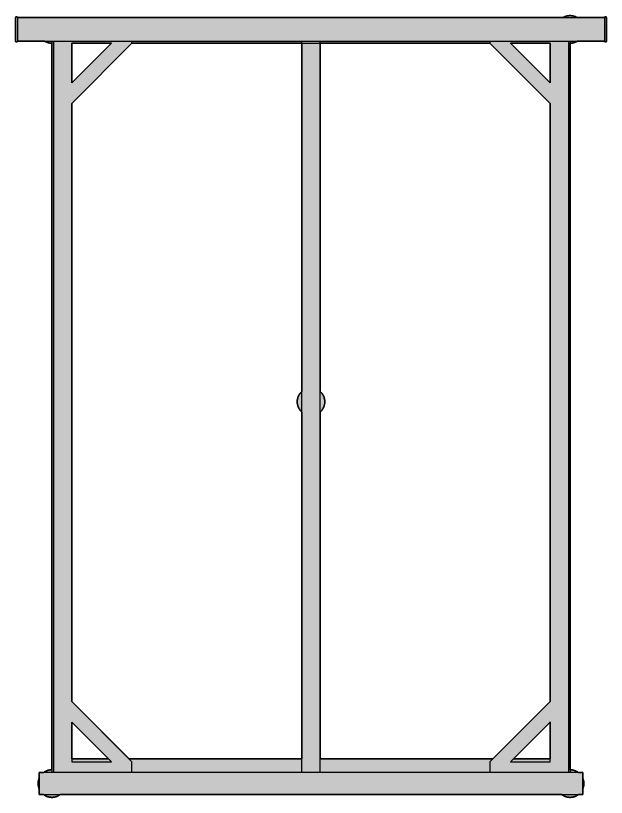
# Model space of a CAD drawing. Header units: millimetres. Extents: x 0 to 4978, y -1455 to 931.
# Drawn here: x 3350 to 4978, y -1455 to 699 of the extents above; entities that cross this region are included whole.
import ezdxf

# ---------------------------------------------------------------- set-up
doc = ezdxf.new("R2010")
doc.units = ezdxf.units.MM
doc.layers.add('Blocks', color=7, linetype='Continuous')
doc.layers.add('Blocks$Fill', color=7, linetype='Continuous', true_color=0xffffff)
doc.layers.add('Blocks$Inner', color=7, linetype='Continuous', lineweight=25, true_color=0x007f00)
doc.layers.add('Blocks$Outline', color=7, linetype='Continuous', lineweight=35, true_color=0xff3f3f)

# ---------------------------------------------------------------- blocks, each defined once
blk = doc.blocks.new('Tomoto bed 140x200 Top')
at = {"layer": 'Blocks$Fill'}
h = blk.add_hatch(color=256, dxfattribs=at)
h.paths.add_polyline_path([(1745.5, 1085.6), (1745.6, 1085.9), (1745.6, 1086), (1745.7, 1086), (1745.7, 1086.1), (1745.7, 1086.2), (1745.8, 1086.3), (1745.8, 1086.4), (1745.9, 1086.4), (1745.9, 1086.5), (1745.9, 1086.6), (1746, 1086.6), (1746, 1086.7), (1746.1, 1086.8), (1746.2, 1086.8), (1746.2, 1086.9), (1746.3, 1087), (1746.4, 1087), (1746.4, 1087.1), (1746.5, 1087.1), (1746.6, 1087.2), (1746.6, 1087.2), (1746.7, 1087.3), (1746.8, 1087.3), (1746.9, 1087.4), (1746.9, 1087.4), (1747, 1087.4), (1747.1, 1087.5), (1747.2, 1087.5), (1747.3, 1087.5), (1747.3, 1087.5), (1747.4, 1087.6), (1747.5, 1087.6), (1747.6, 1087.6), (1747.7, 1087.6), (1747.8, 1087.6), (1747.8, 1087.6), (1747.9, 1087.6), (1748, 1087.6), (1748.1, 1087.6), (1748.2, 1087.6), (1748.3, 1087.6), (1748.4, 1087.6), (1748.4, 1087.6), (1748.5, 1087.6), (1748.6, 1087.6), (1748.7, 1087.5), (1748.8, 1087.5), (1748.9, 1087.5), (1748.9, 1087.4), (1749, 1087.4), (1749.1, 1087.4), (1749.2, 1087.3), (1749.3, 1087.3), (1749.3, 1087.2), (1749.4, 1087.2), (1749.5, 1087.1), (1749.5, 1087.1), (1749.6, 1087), (1749.7, 1087), (1749.7, 1086.9), (1749.8, 1086.9), (1749.9, 1086.8), (1749.9, 1086.7), (1750, 1086.7), (1750, 1086.6), (1750.1, 1086.5), (1750.1, 1086.4), (1750.2, 1086.4), (1750.2, 1086.3), (1750.2, 1086.2), (1750.3, 1086.1), (1750.3, 1086.1), (1750.3, 1086), (1750.4, 1085.9), (1750.4, 1085.8), (1750.4, 1085.7), (1750.4, 1085.6), (1750.4, 1085.6), (1750.5, 1085.5), (1750.5, 1085.4), (1750.5, 1085.3), (1750.5, 1085.2), (1750.5, 1085.1), (1750.5, 1020.5), (1750.5, 1020.5), (1750.5, 1020.4), (1750.5, 1020.3), (1750.4, 1020.2), (1750.4, 1020.1), (1750.4, 1020), (1750.4, 1019.9), (1750.4, 1019.9), (1750.3, 1019.8), (1750.3, 1019.7), (1750.3, 1019.6), (1750.2, 1019.5), (1750.2, 1019.5), (1750.2, 1019.4), (1750.1, 1019.3), (1750.1, 1019.2), (1750, 1019.2), (1750, 1019.1), (1749.9, 1019), (1749.9, 1019), (1749.8, 1018.9), (1749.7, 1018.8), (1749.7, 1018.8), (1749.6, 1018.7), (1749.5, 1018.7), (1749.5, 1018.6), (1749.4, 1018.6), (1749.3, 1018.5), (1749.3, 1018.5), (1749.2, 1018.4), (1749.1, 1018.4), (1749, 1018.4), (1748.9, 1018.3), (1748.9, 1018.3), (1748.8, 1018.3), (1748.7, 1018.2), (1748.6, 1018.2), (1748.5, 1018.2), (1748.4, 1018.2), (1748.4, 1018.2), (1748.3, 1018.1), (1748.2, 1018.1), (1748.1, 1018.1), (1748, 1018.1), (1747.9, 1018.1), (1747.8, 1018.1), (1747.8, 1018.1), (1747.7, 1018.2), (1747.6, 1018.2), (1747.5, 1018.2), (1747.4, 1018.2), (1747.3, 1018.2), (1747.2, 1018.2), (1747.2, 1018.3), (1747.1, 1018.3), (1747, 1018.3), (1746.9, 1018.4), (1746.8, 1018.4), (1746.8, 1018.4), (1746.7, 1018.5), (1746.6, 1018.5), (1746.6, 1018.6), (1746.5, 1018.6), (1746.4, 1018.7), (1746.3, 1018.7), (1746.3, 1018.8), (1746.2, 1018.9), (1746.2, 1018.9), (1746.1, 1019), (1746, 1019), (1746, 1019.1), (1745.9, 1019.2), (1745.9, 1019.3), (1745.8, 1019.3), (1745.8, 1019.4), (1745.8, 1019.5), (1745.7, 1019.6), (1745.7, 1019.6), (1745.7, 1019.7), (1745.6, 1019.8), (1745.6, 1019.9), (1745.6, 1020), (1745.6, 1020), (1745.5, 1020.1), (1669.8, 1020.1), (1667.5, 1018.9), (1666.4, 1018.4), (1665.2, 1017.9), (1664.1, 1017.4), (1662.9, 1017), (1661.7, 1016.6), (1660.5, 1016.2), (1659.3, 1015.9), (1658, 1015.6), (1656.8, 1015.4), (1655.5, 1015.2), (1654.3, 1015.1), (1653, 1015), (1651.8, 1014.9), (1650.5, 1014.9), (1650.5, -987.1), (1653.2, -987.2), (1654.5, -987.3), (1655.8, -987.5), (1657.1, -987.7), (1658.4, -987.9), (1659.7, -988.2), (1661, -988.6), (1662.2, -989), (1663.5, -989.4), (1664.7, -989.9), (1665.9, -990.4), (1667.1, -990.9), (1668.3, -991.5), (1669.5, -992.2), (1670.6, -992.9), (1671.7, -993.6), (1672.8, -994.3), (1673.8, -995.1), (1685.5, -995.1), (1685.5, -1010.3), (1686.5, -1012.8), (1686.9, -1014), (1687.2, -1015.3), (1687.6, -1016.6), (1687.8, -1017.9), (1688.1, -1019.2), (1688.2, -1020.5), (1688.4, -1021.8), (1688.5, -1023.1), (1688.5, -1024.5), (1688.5, -1025.8), (1688.5, -1027.1), (1688.4, -1028.4), (1688.2, -1029.7), (1688.1, -1031), (1687.8, -1032.3), (1687.6, -1033.6), (1687.2, -1034.9), (1686.9, -1036.2), (1686.5, -1037.4), (1686, -1038.7), (1685.5, -1039.9), (1685.5, -1055.1), (1673.8, -1055.1), (1671.7, -1056.7), (1670.6, -1057.4), (1669.5, -1058.1), (1668.3, -1058.7), (1667.1, -1059.3), (1665.9, -1059.9), (1664.7, -1060.4), (1663.5, -1060.8), (1662.2, -1061.3), (1661, -1061.7), (1659.7, -1062), (1658.4, -1062.3), (1657.1, -1062.5), (1655.8, -1062.8), (1654.5, -1062.9), (1653.2, -1063), (1651.8, -1063.1), (1650.5, -1063.1), (1649.2, -1063.1), (1647.9, -1063), (1646.6, -1062.9), (1645.2, -1062.8), (1643.9, -1062.5), (1642.6, -1062.3), (1641.4, -1062), (1640.1, -1061.7), (1638.8, -1061.3), (1637.6, -1060.8), (1636.3, -1060.4), (1635.1, -1059.9), (1633.9, -1059.3), (1632.7, -1058.7), (1631.6, -1058.1), (1630.4, -1057.4), (1629.3, -1056.7), (1628.3, -1055.9), (1627.2, -1055.1), (245.6, -1055.1), (244.7, -1055.9), (243.7, -1056.7), (242.5, -1057.4), (241.4, -1058.1), (240.3, -1058.7), (239.1, -1059.3), (237.9, -1059.9), (236.7, -1060.4), (235.4, -1060.8), (234.2, -1061.3), (232.9, -1061.7), (231.6, -1062), (230.3, -1062.3), (229, -1062.5), (227.7, -1062.8), (226.4, -1062.9), (225.1, -1063), (223.8, -1063.1), (222.5, -1063.1), (221.2, -1063.1), (219.8, -1063), (218.5, -1062.9), (217.2, -1062.8), (215.9, -1062.5), (214.6, -1062.3), (213.3, -1062), (212, -1061.7), (210.8, -1061.3), (209.5, -1060.8), (208.3, -1060.4), (207.1, -1059.9), (205.9, -1059.3), (204.7, -1058.7), (203.5, -1058.1), (202.4, -1057.4), (201.3, -1056.7), (200.2, -1055.9), (199.1, -1055.1), (187.5, -1055.1), (187.5, -1039.9), (186.5, -1037.4), (186.1, -1036.2), (185.8, -1034.9), (185.4, -1033.6), (185.2, -1032.3), (184.9, -1031), (184.8, -1029.7), (184.6, -1028.4), (184.5, -1027.1), (184.5, -1025.8), (184.5, -1024.5), (184.5, -1023.1), (184.6, -1021.8), (184.8, -1020.5), (184.9, -1019.2), (185.2, -1017.9), (185.4, -1016.6), (185.8, -1015.3), (186.1, -1014), (186.5, -1012.8), (187, -1011.5), (187.5, -1010.3), (187.5, -995.1), (199.1, -995.1), (201.3, -993.6), (202.4, -992.9), (203.5, -992.2), (204.7, -991.5), (205.9, -990.9), (207.1, -990.4), (208.3, -989.9), (209.5, -989.4), (210.8, -989), (212, -988.6), (213.3, -988.2), (214.6, -987.9), (215.9, -987.7), (217.2, -987.5), (218.5, -987.3), (219.8, -987.2), (221.2, -987.1), (222.5, -987.1), (222.5, 1014.9), (220, 1015), (218.7, 1015.1), (217.5, 1015.2), (216.2, 1015.4), (215, 1015.6), (213.7, 1015.9), (212.5, 1016.2), (211.3, 1016.6), (210.1, 1017), (208.9, 1017.4), (207.7, 1017.9), (206.6, 1018.4), (205.5, 1018.9), (204.3, 1019.5), (203.2, 1020.1), (127.5, 1020.1), (127.4, 1020), (127.4, 1020), (127.4, 1019.9), (127.4, 1019.8), (127.3, 1019.7), (127.3, 1019.6), (127.3, 1019.6), (127.2, 1019.5), (127.2, 1019.4), (127.1, 1019.3), (127.1, 1019.3), (127, 1019.2), (127, 1019.1), (126.9, 1019), (126.9, 1019), (126.8, 1018.9), (126.8, 1018.9), (126.7, 1018.8), (126.6, 1018.7), (126.6, 1018.7), (126.5, 1018.6), (126.4, 1018.6), (126.4, 1018.5), (126.3, 1018.5), (126.2, 1018.4), (126.1, 1018.4), (126.1, 1018.4), (126, 1018.3), (125.9, 1018.3), (125.8, 1018.3), (125.7, 1018.2), (125.7, 1018.2), (125.6, 1018.2), (125.5, 1018.2), (125.4, 1018.2), (125.3, 1018.2), (125.2, 1018.1), (125.1, 1018.1), (125.1, 1018.1), (125, 1018.1), (124.9, 1018.1), (124.8, 1018.1), (124.7, 1018.1), (124.6, 1018.2), (124.5, 1018.2), (124.5, 1018.2), (124.4, 1018.2), (124.3, 1018.2), (124.2, 1018.3), (124.1, 1018.3), (124, 1018.3), (124, 1018.4), (123.9, 1018.4), (123.8, 1018.4), (123.7, 1018.5), (123.7, 1018.5), (123.6, 1018.6), (123.5, 1018.6), (123.5, 1018.7), (123.4, 1018.7), (123.3, 1018.8), (123.3, 1018.8), (123.2, 1018.9), (123.1, 1019), (123.1, 1019), (123, 1019.1), (123, 1019.2), (122.9, 1019.2), (122.9, 1019.3), (122.8, 1019.4), (122.8, 1019.5), (122.8, 1019.5), (122.7, 1019.6), (122.7, 1019.7), (122.7, 1019.8), (122.6, 1019.9), (122.6, 1019.9), (122.6, 1020), (122.6, 1020.1), (122.5, 1020.2), (122.5, 1020.3), (122.5, 1020.4), (122.5, 1020.5), (122.5, 1020.5), (122.5, 1020.6), (122.5, 1085.1), (122.5, 1085.1), (122.5, 1085.3), (122.5, 1085.4), (122.5, 1085.5), (122.5, 1085.6), (122.6, 1085.6), (122.6, 1085.7), (122.6, 1085.8), (122.6, 1085.9), (122.7, 1086), (122.7, 1086.1), (122.7, 1086.1), (122.8, 1086.2), (122.8, 1086.3), (122.8, 1086.4), (122.9, 1086.4), (122.9, 1086.5), (123, 1086.6), (123, 1086.7), (123.1, 1086.7), (123.1, 1086.8), (123.2, 1086.9), (123.3, 1086.9), (123.3, 1087), (123.4, 1087), (123.5, 1087.1), (123.5, 1087.1), (123.6, 1087.2), (123.7, 1087.2), (123.7, 1087.3), (123.8, 1087.3), (123.9, 1087.4), (124, 1087.4), (124, 1087.4), (124.1, 1087.5), (124.2, 1087.5), (124.3, 1087.5), (124.4, 1087.6), (124.5, 1087.6), (124.5, 1087.6), (124.6, 1087.6), (124.7, 1087.6), (124.8, 1087.6), (124.9, 1087.6), (125, 1087.6), (125.1, 1087.6), (125.1, 1087.6), (125.2, 1087.6), (125.3, 1087.6), (125.4, 1087.6), (125.5, 1087.6), (125.6, 1087.6), (125.7, 1087.5), (125.7, 1087.5), (125.8, 1087.5), (125.9, 1087.5), (126, 1087.4), (126.1, 1087.4), (126.1, 1087.4), (126.2, 1087.3), (126.3, 1087.3), (126.4, 1087.2), (126.4, 1087.2), (126.5, 1087.1), (126.6, 1087.1), (126.6, 1087), (126.7, 1087), (126.8, 1086.9), (126.8, 1086.8), (126.9, 1086.8), (126.9, 1086.7), (127, 1086.6), (127, 1086.6), (127.1, 1086.5), (127.1, 1086.4), (127.2, 1086.4), (127.2, 1086.3), (127.3, 1086.2), (127.3, 1086.1), (127.3, 1086), (127.4, 1086), (127.4, 1085.9), (127.4, 1085.8), (127.4, 1085.7), (127.5, 1085.6), (1631.2, 1085.6), (1633.5, 1086.9), (1634.7, 1087.4), (1635.9, 1088), (1637.1, 1088.4), (1638.3, 1088.9), (1639.6, 1089.3), (1640.8, 1089.6), (1642.1, 1089.9), (1643.4, 1090.2), (1644.6, 1090.4), (1645.9, 1090.6), (1647.2, 1090.7), (1648.5, 1090.8), (1649.8, 1090.9), (1651.1, 1090.9), (1652.4, 1090.8), (1653.7, 1090.7), (1655, 1090.6), (1656.3, 1090.4), (1657.6, 1090.2), (1658.9, 1089.9), (1660.2, 1089.6), (1661.4, 1089.3), (1662.7, 1088.9), (1663.9, 1088.4), (1665.1, 1088), (1666.3, 1087.4), (1667.5, 1086.9), (1668.6, 1086.3), (1669.8, 1085.6)], flags=0)
h.paths.add_polyline_path([(277.5, 905.7), (386.7, 1014.9), (277.5, 1014.9)], flags=0)
h.paths.add_polyline_path([(1595.5, 905.7), (1595.5, 1014.9), (1486.3, 1014.9)], flags=0)
h.paths.add_polyline_path([(1595.5, -957.1), (1595.5, -855.9), (1494.3, -957.1)], flags=0)
h.paths.add_polyline_path([(1437.8, -957.1), (1595.5, -799.4), (1595.5, 849.1), (1429.8, 1014.9), (961.5, 1014.9), (961.5, 55.5), (963.4, 53.7), (964.3, 52.7), (965.2, 51.8), (966.1, 50.7), (966.9, 49.7), (967.7, 48.6), (968.4, 47.5), (969.1, 46.4), (969.8, 45.3), (970.4, 44.1), (971, 42.9), (971.5, 41.7), (972, 40.5), (972.4, 39.2), (972.8, 38), (973.2, 36.7), (973.5, 35.4), (973.8, 34.1), (974, 32.8), (974.2, 31.5), (974.4, 30.2), (974.4, 28.9), (974.5, 27.5), (974.5, 26.2), (974.4, 24.9), (974.4, 23.6), (974.2, 22.3), (974, 21), (973.8, 19.7), (973.5, 18.4), (973.2, 17.1), (972.8, 15.8), (972.4, 14.5), (972, 13.3), (971.5, 12.1), (971, 10.9), (970.4, 9.7), (969.8, 8.5), (969.1, 7.4), (968.4, 6.2), (967.7, 5.1), (966.9, 4.1), (966.1, 3), (965.2, 2), (964.3, 1), (963.4, 0.1), (962.5, -0.8), (961.5, -1.7), (961.5, -957.1)], flags=0)
h.paths.add_polyline_path([(378.7, -957.1), (277.5, -855.9), (277.5, -957.1)], flags=0)
h.paths.add_polyline_path([(443.2, 1014.9), (277.5, 849.1), (277.5, -799.4), (435.2, -957.1), (911.5, -957.1), (911.5, -1.7), (909.6, 0.1), (908.6, 1), (907.8, 2), (906.9, 3), (906.1, 4.1), (905.3, 5.1), (904.6, 6.2), (903.9, 7.4), (903.2, 8.5), (902.6, 9.7), (902, 10.9), (901.5, 12.1), (901, 13.3), (900.6, 14.5), (900.1, 15.8), (899.8, 17.1), (899.5, 18.4), (899.2, 19.7), (899, 21), (898.8, 22.3), (898.6, 23.6), (898.5, 24.9), (898.5, 26.2), (898.5, 27.5), (898.5, 28.9), (898.6, 30.2), (898.8, 31.5), (899, 32.8), (899.2, 34.1), (899.5, 35.4), (899.8, 36.7), (900.1, 38), (900.6, 39.2), (901, 40.5), (901.5, 41.7), (902, 42.9), (902.6, 44.1), (903.2, 45.3), (903.9, 46.4), (904.6, 47.5), (905.3, 48.6), (906.1, 49.7), (906.9, 50.7), (907.8, 51.8), (908.6, 52.7), (909.6, 53.7), (910.5, 54.6), (911.5, 55.5), (911.5, 1014.9)], flags=0)
at = {"layer": 'Blocks$Inner'}
for p, q in [((122.5, 1085.5), (122.5, 1085.6)), ((122.5, 1085.6), (122.6, 1085.6)), ((122.5, 1085.4), (122.5, 1085.5)), ((122.5, 1085.3), (122.5, 1085.4)), ((122.5, 1085.2), (122.5, 1085.3)), ((122.5, 1085.1), (122.5, 1085.2)), ((122.5, 1020.6), (122.5, 1085.1)), ((122.5, 1085.1), (122.5, 1085.1)), ((122.6, 1085.9), (122.7, 1086)), ((122.6, 1085.8), (122.6, 1085.9)), ((122.6, 1085.7), (122.6, 1085.8)), ((122.6, 1085.6), (122.6, 1085.7)), ((122.7, 1086.1), (122.8, 1086.2)), ((122.7, 1086), (122.7, 1086.1)), ((122.7, 1086.1), (122.7, 1086.1)), ((122.8, 1086.3), (122.8, 1086.4)), ((122.8, 1086.4), (122.9, 1086.4)), ((122.8, 1086.2), (122.8, 1086.3)), ((122.9, 1086.5), (123, 1086.6)), ((122.9, 1086.4), (122.9, 1086.5)), ((123, 1086.6), (123, 1086.7)), ((123, 1086.7), (123.1, 1086.7)), ((123.1, 1086.8), (123.2, 1086.9)), ((123.1, 1086.7), (123.1, 1086.8)), ((123.2, 1086.9), (123.3, 1086.9)), ((123.3, 1086.9), (123.3, 1087)), ((123.3, 1087), (123.4, 1087)), ((123.4, 1087), (123.5, 1087.1)), ((123.5, 1087.1), (123.6, 1087.2)), ((123.5, 1087.1), (123.5, 1087.1)), ((123.6, 1087.2), (123.7, 1087.2)), ((123.7, 1087.2), (123.7, 1087.3)), ((123.7, 1087.3), (123.8, 1087.3)), ((123.8, 1087.3), (123.9, 1087.4)), ((123.9, 1087.4), (124, 1087.4)), ((124, 1087.4), (124.1, 1087.5)), ((124, 1087.4), (124, 1087.4)), ((124.1, 1087.5), (124.2, 1087.5)), ((124.2, 1087.5), (124.3, 1087.5)), ((124.3, 1087.5), (124.4, 1087.6)), ((124.4, 1087.6), (124.5, 1087.6)), ((124.5, 1087.6), (124.5, 1087.6)), ((124.5, 1087.6), (124.6, 1087.6)), ((124.6, 1087.6), (124.7, 1087.6)), ((124.7, 1087.6), (124.8, 1087.6)), ((124.8, 1087.6), (124.9, 1087.6)), ((124.9, 1087.6), (125, 1087.6)), ((125, 1087.6), (125.1, 1087.6)), ((125.1, 1087.6), (125.1, 1087.6)), ((125.1, 1087.6), (125.2, 1087.6)), ((125.2, 1087.6), (125.3, 1087.6)), ((125.3, 1087.6), (125.4, 1087.6)), ((125.4, 1087.6), (125.5, 1087.6)), ((125.5, 1087.6), (125.6, 1087.6)), ((125.6, 1087.6), (125.7, 1087.5)), ((125.7, 1087.5), (125.7, 1087.5)), ((125.7, 1087.5), (125.8, 1087.5)), ((125.8, 1087.5), (125.9, 1087.5)), ((125.9, 1087.5), (126, 1087.4)), ((126, 1087.4), (126.1, 1087.4)), ((126.1, 1087.4), (126.1, 1087.4)), ((126.1, 1087.4), (126.2, 1087.3)), ((126.2, 1087.3), (126.3, 1087.3)), ((126.3, 1087.3), (126.4, 1087.2)), ((126.4, 1087.2), (126.4, 1087.2)), ((126.4, 1087.2), (126.5, 1087.1)), ((126.5, 1087.1), (126.6, 1087.1)), ((126.6, 1087.1), (126.6, 1087)), ((126.6, 1087), (126.7, 1087)), ((126.7, 1087), (126.8, 1086.9)), ((126.8, 1086.9), (126.8, 1086.8)), ((126.8, 1086.8), (126.9, 1086.8)), ((126.9, 1086.8), (126.9, 1086.7)), ((126.9, 1086.7), (127, 1086.6)), ((127, 1086.6), (127, 1086.6)), ((127, 1086.6), (127.1, 1086.5)), ((127.1, 1086.5), (127.1, 1086.4)), ((127.1, 1086.4), (127.2, 1086.4)), ((127.2, 1086.4), (127.2, 1086.3)), ((127.2, 1086.3), (127.3, 1086.2)), ((127.3, 1086.2), (127.3, 1086.1)), ((127.3, 1086.1), (127.3, 1086)), ((127.3, 1086), (127.4, 1086)), ((127.4, 1086), (127.4, 1085.9)), ((127.4, 1085.9), (127.4, 1085.8)), ((127.4, 1085.8), (127.4, 1085.7)), ((127.4, 1085.7), (127.5, 1085.6)), ((127.5, 1085.6), (127.5, 1085.6)), ((127.5, 1085.6), (127.5, 1020.1)), ((127.5, 1085.6), (1745.5, 1085.6)), ((1745.6, 1085.7), (1745.5, 1085.6)), ((1745.5, 1085.6), (1745.5, 1020.1)), ((1745.7, 1086), (1745.6, 1086)), ((1745.6, 1086), (1745.6, 1085.9)), ((1745.6, 1085.9), (1745.6, 1085.8)), ((1745.6, 1085.8), (1745.6, 1085.7)), ((1745.8, 1086.3), (1745.7, 1086.2)), ((1745.7, 1086.2), (1745.7, 1086.1)), ((1745.7, 1086.1), (1745.7, 1086)), ((1745.9, 1086.4), (1745.8, 1086.4)), ((1745.8, 1086.4), (1745.8, 1086.3)), ((1746, 1086.6), (1745.9, 1086.6)), ((1745.9, 1086.6), (1745.9, 1086.5)), ((1745.9, 1086.5), (1745.9, 1086.4)), ((1746.1, 1086.8), (1746, 1086.7)), ((1746, 1086.7), (1746, 1086.6)), ((1746.2, 1086.8), (1746.1, 1086.8)), ((1746.3, 1087), (1746.2, 1086.9)), ((1746.2, 1086.9), (1746.2, 1086.8)), ((1746.4, 1087), (1746.3, 1087)), ((1746.5, 1087.1), (1746.4, 1087.1)), ((1746.4, 1087.1), (1746.4, 1087)), ((1746.6, 1087.2), (1746.5, 1087.1)), ((1746.7, 1087.3), (1746.6, 1087.2)), ((1746.6, 1087.2), (1746.6, 1087.2)), ((1746.8, 1087.3), (1746.7, 1087.3)), ((1746.9, 1087.4), (1746.8, 1087.3)), ((1747, 1087.4), (1746.9, 1087.4)), ((1746.9, 1087.4), (1746.9, 1087.4)), ((1747.1, 1087.5), (1747, 1087.4)), ((1747.2, 1087.5), (1747.1, 1087.5)), ((1747.3, 1087.5), (1747.2, 1087.5)), ((1747.4, 1087.6), (1747.3, 1087.5)), ((1747.3, 1087.5), (1747.3, 1087.5)), ((1747.5, 1087.6), (1747.4, 1087.6)), ((1747.6, 1087.6), (1747.5, 1087.6)), ((1747.7, 1087.6), (1747.6, 1087.6)), ((1747.8, 1087.6), (1747.7, 1087.6)), ((1747.9, 1087.6), (1747.8, 1087.6)), ((1747.8, 1087.6), (1747.8, 1087.6)), ((1748, 1087.6), (1747.9, 1087.6)), ((1748.1, 1087.6), (1748, 1087.6)), ((1748.2, 1087.6), (1748.1, 1087.6)), ((1748.3, 1087.6), (1748.2, 1087.6)), ((1748.4, 1087.6), (1748.3, 1087.6)), ((1748.5, 1087.6), (1748.4, 1087.6)), ((1748.4, 1087.6), (1748.4, 1087.6)), ((1748.6, 1087.6), (1748.5, 1087.6)), ((1748.7, 1087.5), (1748.6, 1087.6)), ((1748.8, 1087.5), (1748.7, 1087.5)), ((1748.9, 1087.5), (1748.8, 1087.5)), ((1748.9, 1087.4), (1748.9, 1087.5)), ((1749, 1087.4), (1748.9, 1087.4)), ((1749.1, 1087.4), (1749, 1087.4)), ((1749.2, 1087.3), (1749.1, 1087.4)), ((1749.3, 1087.3), (1749.2, 1087.3)), ((1749.3, 1087.2), (1749.3, 1087.3)), ((1749.4, 1087.2), (1749.3, 1087.2)), ((1749.5, 1087.1), (1749.4, 1087.2)), ((1749.6, 1087), (1749.5, 1087.1)), ((1749.5, 1087.1), (1749.5, 1087.1)), ((1749.7, 1087), (1749.6, 1087)), ((1749.7, 1086.9), (1749.7, 1087)), ((1749.8, 1086.9), (1749.7, 1086.9)), ((1749.9, 1086.8), (1749.8, 1086.9)), ((1749.9, 1086.7), (1749.9, 1086.8)), ((1750, 1086.7), (1749.9, 1086.7)), ((1750, 1086.6), (1750, 1086.7)), ((1750.1, 1086.5), (1750, 1086.6)), ((1750.1, 1086.4), (1750.1, 1086.5)), ((1750.2, 1086.4), (1750.1, 1086.4)), ((1750.2, 1086.3), (1750.2, 1086.4)), ((1750.2, 1086.2), (1750.2, 1086.3)), ((1750.3, 1086.1), (1750.2, 1086.2)), ((1750.3, 1086), (1750.3, 1086.1)), ((1750.3, 1086.1), (1750.3, 1086.1)), ((1750.4, 1085.9), (1750.3, 1086)), ((1750.4, 1085.8), (1750.4, 1085.9)), ((1750.4, 1085.7), (1750.4, 1085.8)), ((1750.4, 1085.6), (1750.4, 1085.7)), ((1750.5, 1085.5), (1750.4, 1085.6)), ((1750.4, 1085.6), (1750.4, 1085.6)), ((1750.5, 1085.4), (1750.5, 1085.5)), ((1750.5, 1085.3), (1750.5, 1085.4)), ((1750.5, 1085.2), (1750.5, 1085.3)), ((1750.5, 1085.1), (1750.5, 1085.2)), ((1750.5, 1020.6), (1750.5, 1085.1)), ((122.5, 1020.5), (122.5, 1020.6)), ((122.5, 1020.4), (122.5, 1020.5)), ((122.5, 1020.5), (122.5, 1020.5)), ((122.5, 1020.3), (122.5, 1020.4)), ((122.5, 1020.2), (122.5, 1020.3)), ((122.6, 1020.1), (122.5, 1020.2)), ((122.6, 1020), (122.6, 1020.1)), ((122.6, 1019.9), (122.6, 1020)), ((122.7, 1019.8), (122.6, 1019.9)), ((122.6, 1019.9), (122.6, 1019.9)), ((122.7, 1019.7), (122.7, 1019.8)), ((122.7, 1019.6), (122.7, 1019.7)), ((122.8, 1019.5), (122.7, 1019.6)), ((122.8, 1019.4), (122.8, 1019.5)), ((122.8, 1019.5), (122.8, 1019.5)), ((122.9, 1019.3), (122.8, 1019.4)), ((122.9, 1019.2), (122.9, 1019.3)), ((123, 1019.2), (122.9, 1019.2)), ((123, 1019.1), (123, 1019.2)), ((123.1, 1019), (123, 1019.1)), ((123.2, 1018.9), (123.1, 1019)), ((123.1, 1019), (123.1, 1019)), ((123.3, 1018.8), (123.2, 1018.9)), ((123.4, 1018.7), (123.3, 1018.8)), ((123.3, 1018.8), (123.3, 1018.8)), ((123.5, 1018.7), (123.4, 1018.7)), ((123.5, 1018.6), (123.5, 1018.7)), ((123.6, 1018.6), (123.5, 1018.6)), ((123.7, 1018.5), (123.6, 1018.6)), ((123.8, 1018.4), (123.7, 1018.5)), ((123.7, 1018.5), (123.7, 1018.5)), ((123.9, 1018.4), (123.8, 1018.4)), ((124, 1018.4), (123.9, 1018.4)), ((124, 1018.3), (124, 1018.4)), ((124.1, 1018.3), (124, 1018.3)), ((124.2, 1018.3), (124.1, 1018.3)), ((124.3, 1018.2), (124.2, 1018.3)), ((124.4, 1018.2), (124.3, 1018.2)), ((124.5, 1018.2), (124.4, 1018.2)), ((124.6, 1018.2), (124.5, 1018.2)), ((124.5, 1018.2), (124.5, 1018.2)), ((124.7, 1018.1), (124.6, 1018.2)), ((124.8, 1018.1), (124.7, 1018.1)), ((124.9, 1018.1), (124.8, 1018.1)), ((125, 1018.1), (124.9, 1018.1)), ((125.1, 1018.1), (125, 1018.1)), ((125.2, 1018.1), (125.1, 1018.1)), ((125.1, 1018.1), (125.1, 1018.1)), ((125.3, 1018.2), (125.2, 1018.1)), ((125.4, 1018.2), (125.3, 1018.2)), ((125.5, 1018.2), (125.4, 1018.2)), ((125.6, 1018.2), (125.5, 1018.2)), ((125.7, 1018.2), (125.6, 1018.2)), ((125.8, 1018.3), (125.7, 1018.2)), ((125.7, 1018.2), (125.7, 1018.2)), ((125.9, 1018.3), (125.8, 1018.3)), ((126, 1018.3), (125.9, 1018.3)), ((126.1, 1018.4), (126, 1018.3)), ((126.2, 1018.4), (126.1, 1018.4)), ((126.1, 1018.4), (126.1, 1018.4)), ((126.3, 1018.5), (126.2, 1018.4)), ((126.4, 1018.5), (126.3, 1018.5)), ((126.5, 1018.6), (126.4, 1018.6)), ((126.4, 1018.6), (126.4, 1018.5)), ((126.6, 1018.7), (126.5, 1018.6)), ((126.7, 1018.8), (126.6, 1018.7)), ((126.6, 1018.7), (126.6, 1018.7)), ((126.8, 1018.9), (126.7, 1018.8)), ((126.9, 1019), (126.8, 1018.9)), ((126.8, 1018.9), (126.8, 1018.9)), ((127, 1019.1), (126.9, 1019)), ((126.9, 1019), (126.9, 1019)), ((127.1, 1019.3), (127, 1019.2)), ((127, 1019.2), (127, 1019.1)), ((127.2, 1019.4), (127.1, 1019.3)), ((127.1, 1019.3), (127.1, 1019.3)), ((127.3, 1019.6), (127.2, 1019.5)), ((127.2, 1019.5), (127.2, 1019.4)), ((127.4, 1019.8), (127.3, 1019.7)), ((127.3, 1019.7), (127.3, 1019.6)), ((127.3, 1019.6), (127.3, 1019.6)), ((127.5, 1020.1), (127.4, 1020)), ((127.4, 1020), (127.4, 1020)), ((127.4, 1020), (127.4, 1019.9)), ((127.4, 1019.9), (127.4, 1019.8)), ((222.5, 1020.1), (222.5, -995.1)), ((226.5, 1020.1), (226.5, -995.1)), ((911.5, -995.1), (911.5, 1020.1)), ((961.5, -995.1), (961.5, 1020.1)), ((1646.5, 1020.1), (1646.5, -995.1)), ((1650.5, 1020.1), (1650.5, -995.1)), ((1745.5, 1020.1), (1745.6, 1020)), ((1745.6, 1020), (1745.6, 1020)), ((1745.6, 1020), (1745.6, 1019.9)), ((1745.6, 1019.9), (1745.6, 1019.8)), ((1745.6, 1019.8), (1745.7, 1019.7)), ((1745.7, 1019.7), (1745.7, 1019.6)), ((1745.7, 1019.6), (1745.7, 1019.6)), ((1745.7, 1019.6), (1745.8, 1019.5)), ((1745.8, 1019.5), (1745.8, 1019.4)), ((1745.8, 1019.4), (1745.8, 1019.3)), ((1745.8, 1019.3), (1745.9, 1019.3)), ((1745.9, 1019.3), (1745.9, 1019.2)), ((1745.9, 1019.2), (1746, 1019.1)), ((1746, 1019.1), (1746, 1019)), ((1746, 1019), (1746.1, 1019)), ((1746.1, 1019), (1746.2, 1018.9)), ((1746.2, 1018.9), (1746.2, 1018.9)), ((1746.2, 1018.9), (1746.3, 1018.8)), ((1746.3, 1018.8), (1746.3, 1018.7)), ((1746.3, 1018.7), (1746.4, 1018.7)), ((1746.4, 1018.7), (1746.5, 1018.6)), ((1746.5, 1018.6), (1746.6, 1018.6)), ((1746.6, 1018.6), (1746.6, 1018.5)), ((1746.6, 1018.5), (1746.7, 1018.5)), ((1746.7, 1018.5), (1746.8, 1018.4)), ((1746.8, 1018.4), (1746.8, 1018.4)), ((1746.8, 1018.4), (1746.9, 1018.4)), ((1746.9, 1018.4), (1747, 1018.3)), ((1747, 1018.3), (1747.1, 1018.3)), ((1747.1, 1018.3), (1747.2, 1018.3)), ((1747.2, 1018.3), (1747.2, 1018.2)), ((1747.2, 1018.2), (1747.3, 1018.2)), ((1747.3, 1018.2), (1747.4, 1018.2)), ((1747.4, 1018.2), (1747.5, 1018.2)), ((1747.5, 1018.2), (1747.6, 1018.2)), ((1747.6, 1018.2), (1747.7, 1018.2)), ((1747.7, 1018.2), (1747.8, 1018.1)), ((1747.8, 1018.1), (1747.8, 1018.1)), ((1747.8, 1018.1), (1747.9, 1018.1)), ((1747.9, 1018.1), (1748, 1018.1)), ((1748, 1018.1), (1748.1, 1018.1)), ((1748.1, 1018.1), (1748.2, 1018.1)), ((1748.2, 1018.1), (1748.3, 1018.1)), ((1748.3, 1018.1), (1748.4, 1018.2)), ((1748.4, 1018.2), (1748.4, 1018.2)), ((1748.4, 1018.2), (1748.5, 1018.2)), ((1748.5, 1018.2), (1748.6, 1018.2)), ((1748.6, 1018.2), (1748.7, 1018.2)), ((1748.7, 1018.2), (1748.8, 1018.3)), ((1748.8, 1018.3), (1748.9, 1018.3)), ((1748.9, 1018.3), (1749, 1018.4)), ((1748.9, 1018.3), (1748.9, 1018.3)), ((1749, 1018.4), (1749.1, 1018.4)), ((1749.1, 1018.4), (1749.2, 1018.4)), ((1749.2, 1018.4), (1749.3, 1018.5)), ((1749.3, 1018.5), (1749.4, 1018.6)), ((1749.3, 1018.5), (1749.3, 1018.5)), ((1749.4, 1018.6), (1749.5, 1018.6)), ((1749.5, 1018.6), (1749.5, 1018.7)), ((1749.5, 1018.7), (1749.6, 1018.7)), ((1749.6, 1018.7), (1749.7, 1018.8)), ((1749.7, 1018.8), (1749.8, 1018.9)), ((1749.7, 1018.8), (1749.7, 1018.8)), ((1749.8, 1018.9), (1749.9, 1019)), ((1749.9, 1019), (1750, 1019.1)), ((1749.9, 1019), (1749.9, 1019)), ((1750, 1019.1), (1750, 1019.2)), ((1750, 1019.2), (1750.1, 1019.2)), ((1750.1, 1019.3), (1750.2, 1019.4)), ((1750.1, 1019.2), (1750.1, 1019.3)), ((1750.2, 1019.5), (1750.3, 1019.6)), ((1750.2, 1019.4), (1750.2, 1019.5)), ((1750.2, 1019.5), (1750.2, 1019.5)), ((1750.3, 1019.8), (1750.4, 1019.9)), ((1750.3, 1019.7), (1750.3, 1019.8)), ((1750.3, 1019.6), (1750.3, 1019.7)), ((1750.4, 1020.2), (1750.5, 1020.3)), ((1750.4, 1020.1), (1750.4, 1020.2)), ((1750.4, 1020), (1750.4, 1020.1)), ((1750.4, 1019.9), (1750.4, 1020)), ((1750.4, 1019.9), (1750.4, 1019.9)), ((1750.5, 1020.5), (1750.5, 1020.6)), ((1750.5, 1020.4), (1750.5, 1020.5)), ((1750.5, 1020.5), (1750.5, 1020.5)), ((1750.5, 1020.3), (1750.5, 1020.4)), ((277.5, -957.1), (378.7, -957.1)), ((1595.5, -957.1), (1494.3, -957.1)), ((1685.5, -995.1), (187.5, -995.1)), ((187.5, -995.1), (187.5, -1055.1)), ((1685.5, -1055.1), (1685.5, -995.1)), ((187.5, -1055.1), (1685.5, -1055.1))]:
    blk.add_line(p, q, dxfattribs=at)
for points in [[(1669.8, 1085.6), (1668.6, 1086.3), (1667.5, 1086.9), (1666.3, 1087.4), (1665.1, 1088), (1663.9, 1088.4), (1662.7, 1088.9), (1661.4, 1089.3), (1660.2, 1089.6), (1658.9, 1089.9), (1657.6, 1090.2), (1656.3, 1090.4), (1655, 1090.6), (1653.7, 1090.7), (1652.4, 1090.8), (1651.1, 1090.9), (1649.8, 1090.9), (1648.5, 1090.8), (1647.2, 1090.7), (1645.9, 1090.6), (1644.6, 1090.4), (1643.4, 1090.2), (1642.1, 1089.9), (1640.8, 1089.6), (1639.6, 1089.3), (1638.3, 1088.9), (1637.1, 1088.4), (1635.9, 1088), (1634.7, 1087.4), (1633.5, 1086.9), (1632.3, 1086.3), (1631.2, 1085.6)], [(127.5, 1020.1), (1745.5, 1020.1)], [(222.5, 1014.9), (221.2, 1014.9), (220, 1015), (218.7, 1015.1), (217.5, 1015.2), (216.2, 1015.4), (215, 1015.6), (213.7, 1015.9), (212.5, 1016.2), (211.3, 1016.6), (210.1, 1017), (208.9, 1017.4), (207.7, 1017.9), (206.6, 1018.4), (205.5, 1018.9), (204.3, 1019.5), (203.2, 1020.1)], [(443.2, -995.1), (443.2, -965.1), (277.5, -799.4), (277.5, 849.1), (443.2, 1014.9), (443.2, 1020.1)], [(443.2, 1014.9), (1429.8, 1014.9)], [(1429.8, 1020.1), (1429.8, 1014.9), (1595.5, 849.1), (1595.5, -799.4), (1429.8, -965.1), (1429.8, -995.1)], [(1669.8, 1020.1), (1668.7, 1019.5), (1667.5, 1018.9), (1666.4, 1018.4), (1665.2, 1017.9), (1664.1, 1017.4), (1662.9, 1017), (1661.7, 1016.6), (1660.5, 1016.2), (1659.3, 1015.9), (1658, 1015.6), (1656.8, 1015.4), (1655.5, 1015.2), (1654.3, 1015.1), (1653, 1015), (1651.8, 1014.9), (1650.5, 1014.9)], [(911.5, -1.7), (910.5, -0.8), (909.6, 0.1), (908.6, 1), (907.8, 2), (906.9, 3), (906.1, 4.1), (905.3, 5.1), (904.6, 6.2), (903.9, 7.4), (903.2, 8.5), (902.6, 9.7), (902, 10.9), (901.5, 12.1), (901, 13.3), (900.6, 14.5), (900.1, 15.8), (899.8, 17.1), (899.5, 18.4), (899.2, 19.7), (899, 21), (898.8, 22.3), (898.6, 23.6), (898.5, 24.9), (898.5, 26.2), (898.5, 27.5), (898.5, 28.9), (898.6, 30.2), (898.8, 31.5), (899, 32.8), (899.2, 34.1), (899.5, 35.4), (899.8, 36.7), (900.1, 38), (900.6, 39.2), (901, 40.5), (901.5, 41.7), (902, 42.9), (902.6, 44.1), (903.2, 45.3), (903.9, 46.4), (904.6, 47.5), (905.3, 48.6), (906.1, 49.7), (906.9, 50.7), (907.8, 51.8), (908.6, 52.7), (909.6, 53.7), (910.5, 54.6), (911.5, 55.5)], [(961.5, 55.5), (962.5, 54.6), (963.4, 53.7), (964.3, 52.7), (965.2, 51.8), (966.1, 50.7), (966.9, 49.7), (967.7, 48.6), (968.4, 47.5), (969.1, 46.4), (969.8, 45.3), (970.4, 44.1), (971, 42.9), (971.5, 41.7), (972, 40.5), (972.4, 39.2), (972.8, 38), (973.2, 36.7), (973.5, 35.4), (973.8, 34.1), (974, 32.8), (974.2, 31.5), (974.4, 30.2), (974.4, 28.9), (974.5, 27.5), (974.5, 26.2), (974.4, 24.9), (974.4, 23.6), (974.2, 22.3), (974, 21), (973.8, 19.7), (973.5, 18.4), (973.2, 17.1), (972.8, 15.8), (972.4, 14.5), (972, 13.3), (971.5, 12.1), (971, 10.9), (970.4, 9.7), (969.8, 8.5), (969.1, 7.4), (968.4, 6.2), (967.7, 5.1), (966.9, 4.1), (966.1, 3), (965.2, 2), (964.3, 1), (963.4, 0.1), (962.5, -0.8), (961.5, -1.7)], [(435.2, -957.1), (911.5, -957.1)], [(1437.8, -957.1), (961.5, -957.1)], [(199.1, -995.1), (200.2, -994.3), (201.3, -993.6), (202.4, -992.9), (203.5, -992.2), (204.7, -991.5), (205.9, -990.9), (207.1, -990.4), (208.3, -989.9), (209.5, -989.4), (210.8, -989), (212, -988.6), (213.3, -988.2), (214.6, -987.9), (215.9, -987.7), (217.2, -987.5), (218.5, -987.3), (219.8, -987.2), (221.2, -987.1), (222.5, -987.1)], [(1650.5, -987.1), (1651.8, -987.1), (1653.2, -987.2), (1654.5, -987.3), (1655.8, -987.5), (1657.1, -987.7), (1658.4, -987.9), (1659.7, -988.2), (1661, -988.6), (1662.2, -989), (1663.5, -989.4), (1664.7, -989.9), (1665.9, -990.4), (1667.1, -990.9), (1668.3, -991.5), (1669.5, -992.2), (1670.6, -992.9), (1671.7, -993.6), (1672.8, -994.3), (1673.8, -995.1)], [(187.5, -1010.3), (187, -1011.5), (186.5, -1012.8), (186.1, -1014), (185.8, -1015.3), (185.4, -1016.6), (185.2, -1017.9), (184.9, -1019.2), (184.8, -1020.5), (184.6, -1021.8), (184.5, -1023.1), (184.5, -1024.5), (184.5, -1025.8), (184.5, -1027.1), (184.6, -1028.4), (184.8, -1029.7), (184.9, -1031), (185.2, -1032.3), (185.4, -1033.6), (185.8, -1034.9), (186.1, -1036.2), (186.5, -1037.4), (187, -1038.7), (187.5, -1039.9)], [(1685.5, -1039.9), (1686, -1038.7), (1686.5, -1037.4), (1686.9, -1036.2), (1687.2, -1034.9), (1687.6, -1033.6), (1687.8, -1032.3), (1688.1, -1031), (1688.2, -1029.7), (1688.4, -1028.4), (1688.5, -1027.1), (1688.5, -1025.8), (1688.5, -1024.5), (1688.5, -1023.1), (1688.4, -1021.8), (1688.2, -1020.5), (1688.1, -1019.2), (1687.8, -1017.9), (1687.6, -1016.6), (1687.2, -1015.3), (1686.9, -1014), (1686.5, -1012.8), (1686, -1011.5), (1685.5, -1010.3)], [(199.1, -1055.1), (200.2, -1055.9), (201.3, -1056.7), (202.4, -1057.4), (203.5, -1058.1), (204.7, -1058.7), (205.9, -1059.3), (207.1, -1059.9), (208.3, -1060.4), (209.5, -1060.8), (210.8, -1061.3), (212, -1061.7), (213.3, -1062), (214.6, -1062.3), (215.9, -1062.5), (217.2, -1062.8), (218.5, -1062.9), (219.8, -1063), (221.2, -1063.1), (222.5, -1063.1), (223.8, -1063.1), (225.1, -1063), (226.4, -1062.9), (227.7, -1062.8), (229, -1062.5), (230.3, -1062.3), (231.6, -1062), (232.9, -1061.7), (234.2, -1061.3), (235.4, -1060.8), (236.7, -1060.4), (237.9, -1059.9), (239.1, -1059.3), (240.3, -1058.7), (241.4, -1058.1), (242.5, -1057.4), (243.7, -1056.7), (244.7, -1055.9), (245.6, -1055.1)], [(1627.2, -1055.1), (1628.3, -1055.9), (1629.3, -1056.7), (1630.4, -1057.4), (1631.6, -1058.1), (1632.7, -1058.7), (1633.9, -1059.3), (1635.1, -1059.9), (1636.3, -1060.4), (1637.6, -1060.8), (1638.8, -1061.3), (1640.1, -1061.7), (1641.4, -1062), (1642.6, -1062.3), (1643.9, -1062.5), (1645.2, -1062.8), (1646.6, -1062.9), (1647.9, -1063), (1649.2, -1063.1), (1650.5, -1063.1), (1651.8, -1063.1), (1653.2, -1063), (1654.5, -1062.9), (1655.8, -1062.8), (1657.1, -1062.5), (1658.4, -1062.3), (1659.7, -1062), (1661, -1061.7), (1662.2, -1061.3), (1663.5, -1060.8), (1664.7, -1060.4), (1665.9, -1059.9), (1667.1, -1059.3), (1668.3, -1058.7), (1669.5, -1058.1), (1670.6, -1057.4), (1671.7, -1056.7), (1672.8, -1055.9), (1673.8, -1055.1)]]:
    blk.add_lwpolyline(points, dxfattribs=at)
for points in [[(277.5, 905.7), (277.5, 1014.9), (386.7, 1014.9)], [(1595.5, 905.7), (1595.5, 1014.9), (1486.3, 1014.9)], [(277.5, -855.9), (277.5, -965.1), (386.7, -965.1)], [(1486.3, -965.1), (1595.5, -965.1), (1595.5, -855.9)]]:
    blk.add_lwpolyline(points, close=True, dxfattribs=at)
at = {"layer": 'Blocks$Outline'}
for points in [[(122.5, 1085.1), (122.5, 1085.2), (122.5, 1085.3), (122.5, 1085.4), (122.5, 1085.5), (122.5, 1085.6), (122.6, 1085.6), (122.6, 1085.7), (122.6, 1085.8), (122.6, 1085.9), (122.7, 1086), (122.7, 1086.1), (122.7, 1086.1), (122.8, 1086.2), (122.8, 1086.3), (122.8, 1086.4), (122.9, 1086.4), (122.9, 1086.5), (123, 1086.6), (123, 1086.7), (123.1, 1086.7), (123.1, 1086.8), (123.2, 1086.9), (123.3, 1086.9), (123.3, 1087), (123.4, 1087), (123.5, 1087.1), (123.5, 1087.1), (123.6, 1087.2), (123.7, 1087.2), (123.7, 1087.3), (123.8, 1087.3), (123.9, 1087.4), (124, 1087.4), (124, 1087.4), (124.1, 1087.5), (124.2, 1087.5), (124.3, 1087.5), (124.4, 1087.6), (124.5, 1087.6), (124.5, 1087.6), (124.6, 1087.6), (124.7, 1087.6), (124.8, 1087.6), (124.9, 1087.6), (125, 1087.6), (125.1, 1087.6), (125.1, 1087.6), (125.2, 1087.6), (125.3, 1087.6), (125.4, 1087.6), (125.5, 1087.6), (125.6, 1087.6), (125.7, 1087.5), (125.7, 1087.5), (125.8, 1087.5), (125.9, 1087.5), (126, 1087.4), (126.1, 1087.4), (126.1, 1087.4), (126.2, 1087.3), (126.3, 1087.3), (126.4, 1087.2), (126.4, 1087.2), (126.5, 1087.1), (126.6, 1087.1), (126.6, 1087), (126.7, 1087), (126.8, 1086.9), (126.8, 1086.8), (126.9, 1086.8), (126.9, 1086.7), (127, 1086.6), (127, 1086.6), (127.1, 1086.5), (127.1, 1086.4), (127.2, 1086.4), (127.2, 1086.3), (127.3, 1086.2), (127.3, 1086.1), (127.3, 1086), (127.4, 1086), (127.4, 1085.9), (127.4, 1085.8), (127.4, 1085.7), (127.5, 1085.6), (1631.2, 1085.6)], [(127.5, 1020.1), (127.4, 1020), (127.4, 1020), (127.4, 1019.9), (127.4, 1019.8), (127.3, 1019.7), (127.3, 1019.6), (127.3, 1019.6), (127.2, 1019.5), (127.2, 1019.4), (127.1, 1019.3), (127.1, 1019.3), (127, 1019.2), (127, 1019.1), (126.9, 1019), (126.9, 1019), (126.8, 1018.9), (126.8, 1018.9), (126.7, 1018.8), (126.6, 1018.7), (126.6, 1018.7), (126.5, 1018.6), (126.4, 1018.6), (126.4, 1018.5), (126.3, 1018.5), (126.2, 1018.4), (126.1, 1018.4), (126.1, 1018.4), (126, 1018.3), (125.9, 1018.3), (125.8, 1018.3), (125.7, 1018.2), (125.7, 1018.2), (125.6, 1018.2), (125.5, 1018.2), (125.4, 1018.2), (125.3, 1018.2), (125.2, 1018.1), (125.1, 1018.1), (125.1, 1018.1), (125, 1018.1), (124.9, 1018.1), (124.8, 1018.1), (124.7, 1018.1), (124.6, 1018.2), (124.5, 1018.2), (124.5, 1018.2), (124.4, 1018.2), (124.3, 1018.2), (124.2, 1018.3), (124.1, 1018.3), (124, 1018.3), (124, 1018.4), (123.9, 1018.4), (123.8, 1018.4), (123.7, 1018.5), (123.7, 1018.5), (123.6, 1018.6), (123.5, 1018.6), (123.5, 1018.7), (123.4, 1018.7), (123.3, 1018.8), (123.3, 1018.8), (123.2, 1018.9), (123.1, 1019), (123.1, 1019), (123, 1019.1), (123, 1019.2), (122.9, 1019.2), (122.9, 1019.3), (122.8, 1019.4), (122.8, 1019.5), (122.8, 1019.5), (122.7, 1019.6), (122.7, 1019.7), (122.7, 1019.8), (122.6, 1019.9), (122.6, 1019.9), (122.6, 1020), (122.6, 1020.1), (122.5, 1020.2), (122.5, 1020.3), (122.5, 1020.4), (122.5, 1020.5), (122.5, 1020.5), (122.5, 1020.6), (122.5, 1085.1), (122.5, 1085.1)], [(122.5, 1085.1), (122.5, 1085.1)], [(1631.2, 1085.6), (1632.3, 1086.3), (1633.5, 1086.9), (1634.7, 1087.4), (1635.9, 1088), (1637.1, 1088.4), (1638.3, 1088.9), (1639.6, 1089.3), (1640.8, 1089.6), (1642.1, 1089.9), (1643.4, 1090.2), (1644.6, 1090.4), (1645.9, 1090.6), (1647.2, 1090.7), (1648.5, 1090.8), (1649.8, 1090.9), (1651.1, 1090.9), (1652.4, 1090.8), (1653.7, 1090.7), (1655, 1090.6), (1656.3, 1090.4), (1657.6, 1090.2), (1658.9, 1089.9), (1660.2, 1089.6), (1661.4, 1089.3), (1662.7, 1088.9), (1663.9, 1088.4), (1665.1, 1088), (1666.3, 1087.4), (1667.5, 1086.9), (1668.6, 1086.3), (1669.8, 1085.6)], [(1669.8, 1085.6), (1745.5, 1085.6)], [(1745.5, 1085.6), (1745.6, 1085.7), (1745.6, 1085.8), (1745.6, 1085.9), (1745.6, 1086), (1745.7, 1086), (1745.7, 1086.1), (1745.7, 1086.2), (1745.8, 1086.3), (1745.8, 1086.4), (1745.9, 1086.4), (1745.9, 1086.5), (1745.9, 1086.6), (1746, 1086.6), (1746, 1086.7), (1746.1, 1086.8), (1746.2, 1086.8), (1746.2, 1086.9), (1746.3, 1087), (1746.4, 1087), (1746.4, 1087.1), (1746.5, 1087.1), (1746.6, 1087.2), (1746.6, 1087.2), (1746.7, 1087.3), (1746.8, 1087.3), (1746.9, 1087.4), (1746.9, 1087.4), (1747, 1087.4), (1747.1, 1087.5), (1747.2, 1087.5), (1747.3, 1087.5), (1747.3, 1087.5), (1747.4, 1087.6), (1747.5, 1087.6), (1747.6, 1087.6), (1747.7, 1087.6), (1747.8, 1087.6), (1747.8, 1087.6), (1747.9, 1087.6), (1748, 1087.6), (1748.1, 1087.6), (1748.2, 1087.6), (1748.3, 1087.6), (1748.4, 1087.6), (1748.4, 1087.6), (1748.5, 1087.6), (1748.6, 1087.6), (1748.7, 1087.5), (1748.8, 1087.5), (1748.9, 1087.5), (1748.9, 1087.4), (1749, 1087.4), (1749.1, 1087.4), (1749.2, 1087.3), (1749.3, 1087.3), (1749.3, 1087.2), (1749.4, 1087.2), (1749.5, 1087.1), (1749.5, 1087.1), (1749.6, 1087), (1749.7, 1087), (1749.7, 1086.9), (1749.8, 1086.9), (1749.9, 1086.8), (1749.9, 1086.7), (1750, 1086.7), (1750, 1086.6), (1750.1, 1086.5), (1750.1, 1086.4), (1750.2, 1086.4), (1750.2, 1086.3), (1750.2, 1086.2), (1750.3, 1086.1), (1750.3, 1086.1), (1750.3, 1086), (1750.4, 1085.9), (1750.4, 1085.8), (1750.4, 1085.7), (1750.4, 1085.6), (1750.4, 1085.6), (1750.5, 1085.5), (1750.5, 1085.4), (1750.5, 1085.3), (1750.5, 1085.2), (1750.5, 1085.1), (1750.5, 1020.6), (1750.5, 1020.5), (1750.5, 1020.5), (1750.5, 1020.4), (1750.5, 1020.3), (1750.4, 1020.2), (1750.4, 1020.1), (1750.4, 1020), (1750.4, 1019.9), (1750.4, 1019.9), (1750.3, 1019.8), (1750.3, 1019.7), (1750.3, 1019.6), (1750.2, 1019.5), (1750.2, 1019.5), (1750.2, 1019.4), (1750.1, 1019.3), (1750.1, 1019.2), (1750, 1019.2), (1750, 1019.1), (1749.9, 1019), (1749.9, 1019), (1749.8, 1018.9), (1749.7, 1018.8), (1749.7, 1018.8), (1749.6, 1018.7), (1749.5, 1018.7), (1749.5, 1018.6), (1749.4, 1018.6), (1749.3, 1018.5), (1749.3, 1018.5), (1749.2, 1018.4), (1749.1, 1018.4), (1749, 1018.4), (1748.9, 1018.3), (1748.9, 1018.3), (1748.8, 1018.3), (1748.7, 1018.2), (1748.6, 1018.2), (1748.5, 1018.2), (1748.4, 1018.2), (1748.4, 1018.2), (1748.3, 1018.1), (1748.2, 1018.1), (1748.1, 1018.1), (1748, 1018.1), (1747.9, 1018.1), (1747.8, 1018.1), (1747.8, 1018.1), (1747.7, 1018.2), (1747.6, 1018.2), (1747.5, 1018.2), (1747.4, 1018.2), (1747.3, 1018.2), (1747.2, 1018.2), (1747.2, 1018.3), (1747.1, 1018.3), (1747, 1018.3), (1746.9, 1018.4), (1746.8, 1018.4), (1746.8, 1018.4), (1746.7, 1018.5), (1746.6, 1018.5), (1746.6, 1018.6), (1746.5, 1018.6), (1746.4, 1018.7), (1746.3, 1018.7), (1746.3, 1018.8), (1746.2, 1018.9), (1746.2, 1018.9), (1746.1, 1019), (1746, 1019), (1746, 1019.1), (1745.9, 1019.2), (1745.9, 1019.3), (1745.8, 1019.3), (1745.8, 1019.4), (1745.8, 1019.5), (1745.7, 1019.6), (1745.7, 1019.6), (1745.7, 1019.7), (1745.6, 1019.8), (1745.6, 1019.9), (1745.6, 1020), (1745.6, 1020), (1745.5, 1020.1)], [(203.2, 1020.1), (127.5, 1020.1)], [(222.5, 1014.9), (221.2, 1014.9), (220, 1015), (218.7, 1015.1), (217.5, 1015.2), (216.2, 1015.4), (215, 1015.6), (213.7, 1015.9), (212.5, 1016.2), (211.3, 1016.6), (210.1, 1017), (208.9, 1017.4), (207.7, 1017.9), (206.6, 1018.4), (205.5, 1018.9), (204.3, 1019.5), (203.2, 1020.1)], [(222.5, -987.1), (222.5, 1014.9)], [(443.2, 1014.9), (277.5, 849.1), (277.5, -799.4), (435.2, -957.1)], [(911.5, 1014.9), (443.2, 1014.9)], [(911.5, 55.5), (911.5, 1014.9)], [(1429.8, 1014.9), (961.5, 1014.9)], [(961.5, 1014.9), (961.5, 55.5)], [(1437.8, -957.1), (1595.5, -799.4), (1595.5, 849.1), (1429.8, 1014.9)], [(1669.8, 1020.1), (1668.7, 1019.5), (1667.5, 1018.9), (1666.4, 1018.4), (1665.2, 1017.9), (1664.1, 1017.4), (1662.9, 1017), (1661.7, 1016.6), (1660.5, 1016.2), (1659.3, 1015.9), (1658, 1015.6), (1656.8, 1015.4), (1655.5, 1015.2), (1654.3, 1015.1), (1653, 1015), (1651.8, 1014.9), (1650.5, 1014.9)], [(1650.5, 1014.9), (1650.5, -987.1)], [(1745.5, 1020.1), (1669.8, 1020.1)], [(911.5, -1.7), (910.5, -0.8), (909.6, 0.1), (908.6, 1), (907.8, 2), (906.9, 3), (906.1, 4.1), (905.3, 5.1), (904.6, 6.2), (903.9, 7.4), (903.2, 8.5), (902.6, 9.7), (902, 10.9), (901.5, 12.1), (901, 13.3), (900.6, 14.5), (900.1, 15.8), (899.8, 17.1), (899.5, 18.4), (899.2, 19.7), (899, 21), (898.8, 22.3), (898.6, 23.6), (898.5, 24.9), (898.5, 26.2), (898.5, 27.5), (898.5, 28.9), (898.6, 30.2), (898.8, 31.5), (899, 32.8), (899.2, 34.1), (899.5, 35.4), (899.8, 36.7), (900.1, 38), (900.6, 39.2), (901, 40.5), (901.5, 41.7), (902, 42.9), (902.6, 44.1), (903.2, 45.3), (903.9, 46.4), (904.6, 47.5), (905.3, 48.6), (906.1, 49.7), (906.9, 50.7), (907.8, 51.8), (908.6, 52.7), (909.6, 53.7), (910.5, 54.6), (911.5, 55.5)], [(961.5, 55.5), (962.5, 54.6), (963.4, 53.7), (964.3, 52.7), (965.2, 51.8), (966.1, 50.7), (966.9, 49.7), (967.7, 48.6), (968.4, 47.5), (969.1, 46.4), (969.8, 45.3), (970.4, 44.1), (971, 42.9), (971.5, 41.7), (972, 40.5), (972.4, 39.2), (972.8, 38), (973.2, 36.7), (973.5, 35.4), (973.8, 34.1), (974, 32.8), (974.2, 31.5), (974.4, 30.2), (974.4, 28.9), (974.5, 27.5), (974.5, 26.2), (974.4, 24.9), (974.4, 23.6), (974.2, 22.3), (974, 21), (973.8, 19.7), (973.5, 18.4), (973.2, 17.1), (972.8, 15.8), (972.4, 14.5), (972, 13.3), (971.5, 12.1), (971, 10.9), (970.4, 9.7), (969.8, 8.5), (969.1, 7.4), (968.4, 6.2), (967.7, 5.1), (966.9, 4.1), (966.1, 3), (965.2, 2), (964.3, 1), (963.4, 0.1), (962.5, -0.8), (961.5, -1.7)], [(911.5, -957.1), (911.5, -1.7)], [(961.5, -1.7), (961.5, -957.1)], [(378.7, -957.1), (277.5, -855.9)], [(277.5, -855.9), (277.5, -957.1)], [(1595.5, -957.1), (1595.5, -855.9), (1494.3, -957.1)], [(277.5, -957.1), (378.7, -957.1)], [(435.2, -957.1), (911.5, -957.1)], [(961.5, -957.1), (1437.8, -957.1)], [(1494.3, -957.1), (1595.5, -957.1)], [(199.1, -995.1), (200.2, -994.3), (201.3, -993.6), (202.4, -992.9), (203.5, -992.2), (204.7, -991.5), (205.9, -990.9), (207.1, -990.4), (208.3, -989.9), (209.5, -989.4), (210.8, -989), (212, -988.6), (213.3, -988.2), (214.6, -987.9), (215.9, -987.7), (217.2, -987.5), (218.5, -987.3), (219.8, -987.2), (221.2, -987.1), (222.5, -987.1)], [(1650.5, -987.1), (1651.8, -987.1), (1653.2, -987.2), (1654.5, -987.3), (1655.8, -987.5), (1657.1, -987.7), (1658.4, -987.9), (1659.7, -988.2), (1661, -988.6), (1662.2, -989), (1663.5, -989.4), (1664.7, -989.9), (1665.9, -990.4), (1667.1, -990.9), (1668.3, -991.5), (1669.5, -992.2), (1670.6, -992.9), (1671.7, -993.6), (1672.8, -994.3), (1673.8, -995.1)], [(187.5, -1039.9), (187, -1038.7), (186.5, -1037.4), (186.1, -1036.2), (185.8, -1034.9), (185.4, -1033.6), (185.2, -1032.3), (184.9, -1031), (184.8, -1029.7), (184.6, -1028.4), (184.5, -1027.1), (184.5, -1025.8), (184.5, -1024.5), (184.5, -1023.1), (184.6, -1021.8), (184.8, -1020.5), (184.9, -1019.2), (185.2, -1017.9), (185.4, -1016.6), (185.8, -1015.3), (186.1, -1014), (186.5, -1012.8), (187, -1011.5), (187.5, -1010.3)], [(187.5, -1010.3), (187.5, -995.1), (199.1, -995.1)], [(1673.8, -995.1), (1685.5, -995.1), (1685.5, -1010.3)], [(1685.5, -1010.3), (1686, -1011.5), (1686.5, -1012.8), (1686.9, -1014), (1687.2, -1015.3), (1687.6, -1016.6), (1687.8, -1017.9), (1688.1, -1019.2), (1688.2, -1020.5), (1688.4, -1021.8), (1688.5, -1023.1), (1688.5, -1024.5), (1688.5, -1025.8), (1688.5, -1027.1), (1688.4, -1028.4), (1688.2, -1029.7), (1688.1, -1031), (1687.8, -1032.3), (1687.6, -1033.6), (1687.2, -1034.9), (1686.9, -1036.2), (1686.5, -1037.4), (1686, -1038.7), (1685.5, -1039.9)], [(199.1, -1055.1), (187.5, -1055.1), (187.5, -1039.9)], [(245.6, -1055.1), (244.7, -1055.9), (243.7, -1056.7), (242.5, -1057.4), (241.4, -1058.1), (240.3, -1058.7), (239.1, -1059.3), (237.9, -1059.9), (236.7, -1060.4), (235.4, -1060.8), (234.2, -1061.3), (232.9, -1061.7), (231.6, -1062), (230.3, -1062.3), (229, -1062.5), (227.7, -1062.8), (226.4, -1062.9), (225.1, -1063), (223.8, -1063.1), (222.5, -1063.1), (221.2, -1063.1), (219.8, -1063), (218.5, -1062.9), (217.2, -1062.8), (215.9, -1062.5), (214.6, -1062.3), (213.3, -1062), (212, -1061.7), (210.8, -1061.3), (209.5, -1060.8), (208.3, -1060.4), (207.1, -1059.9), (205.9, -1059.3), (204.7, -1058.7), (203.5, -1058.1), (202.4, -1057.4), (201.3, -1056.7), (200.2, -1055.9), (199.1, -1055.1)], [(1627.2, -1055.1), (245.6, -1055.1)], [(1673.8, -1055.1), (1672.8, -1055.9), (1671.7, -1056.7), (1670.6, -1057.4), (1669.5, -1058.1), (1668.3, -1058.7), (1667.1, -1059.3), (1665.9, -1059.9), (1664.7, -1060.4), (1663.5, -1060.8), (1662.2, -1061.3), (1661, -1061.7), (1659.7, -1062), (1658.4, -1062.3), (1657.1, -1062.5), (1655.8, -1062.8), (1654.5, -1062.9), (1653.2, -1063), (1651.8, -1063.1), (1650.5, -1063.1), (1649.2, -1063.1), (1647.9, -1063), (1646.6, -1062.9), (1645.2, -1062.8), (1643.9, -1062.5), (1642.6, -1062.3), (1641.4, -1062), (1640.1, -1061.7), (1638.8, -1061.3), (1637.6, -1060.8), (1636.3, -1060.4), (1635.1, -1059.9), (1633.9, -1059.3), (1632.7, -1058.7), (1631.6, -1058.1), (1630.4, -1057.4), (1629.3, -1056.7), (1628.3, -1055.9), (1627.2, -1055.1)], [(1685.5, -1055.1), (1673.8, -1055.1)], [(1685.5, -1039.9), (1685.5, -1055.1)]]:
    blk.add_lwpolyline(points, dxfattribs=at)
for points in [[(277.5, 905.7), (386.7, 1014.9), (277.5, 1014.9)], [(1595.5, 905.7), (1595.5, 1014.9), (1486.3, 1014.9)]]:
    blk.add_lwpolyline(points, close=True, dxfattribs=at)

msp = doc.modelspace()

# ---------------------------------------------------------------- block references
at = {"layer": 'Blocks'}
msp.add_blockref('Tomoto bed 140x200 Top', (3227.6, -391.7), dxfattribs=at)

doc.saveas('drawing.dxf')
